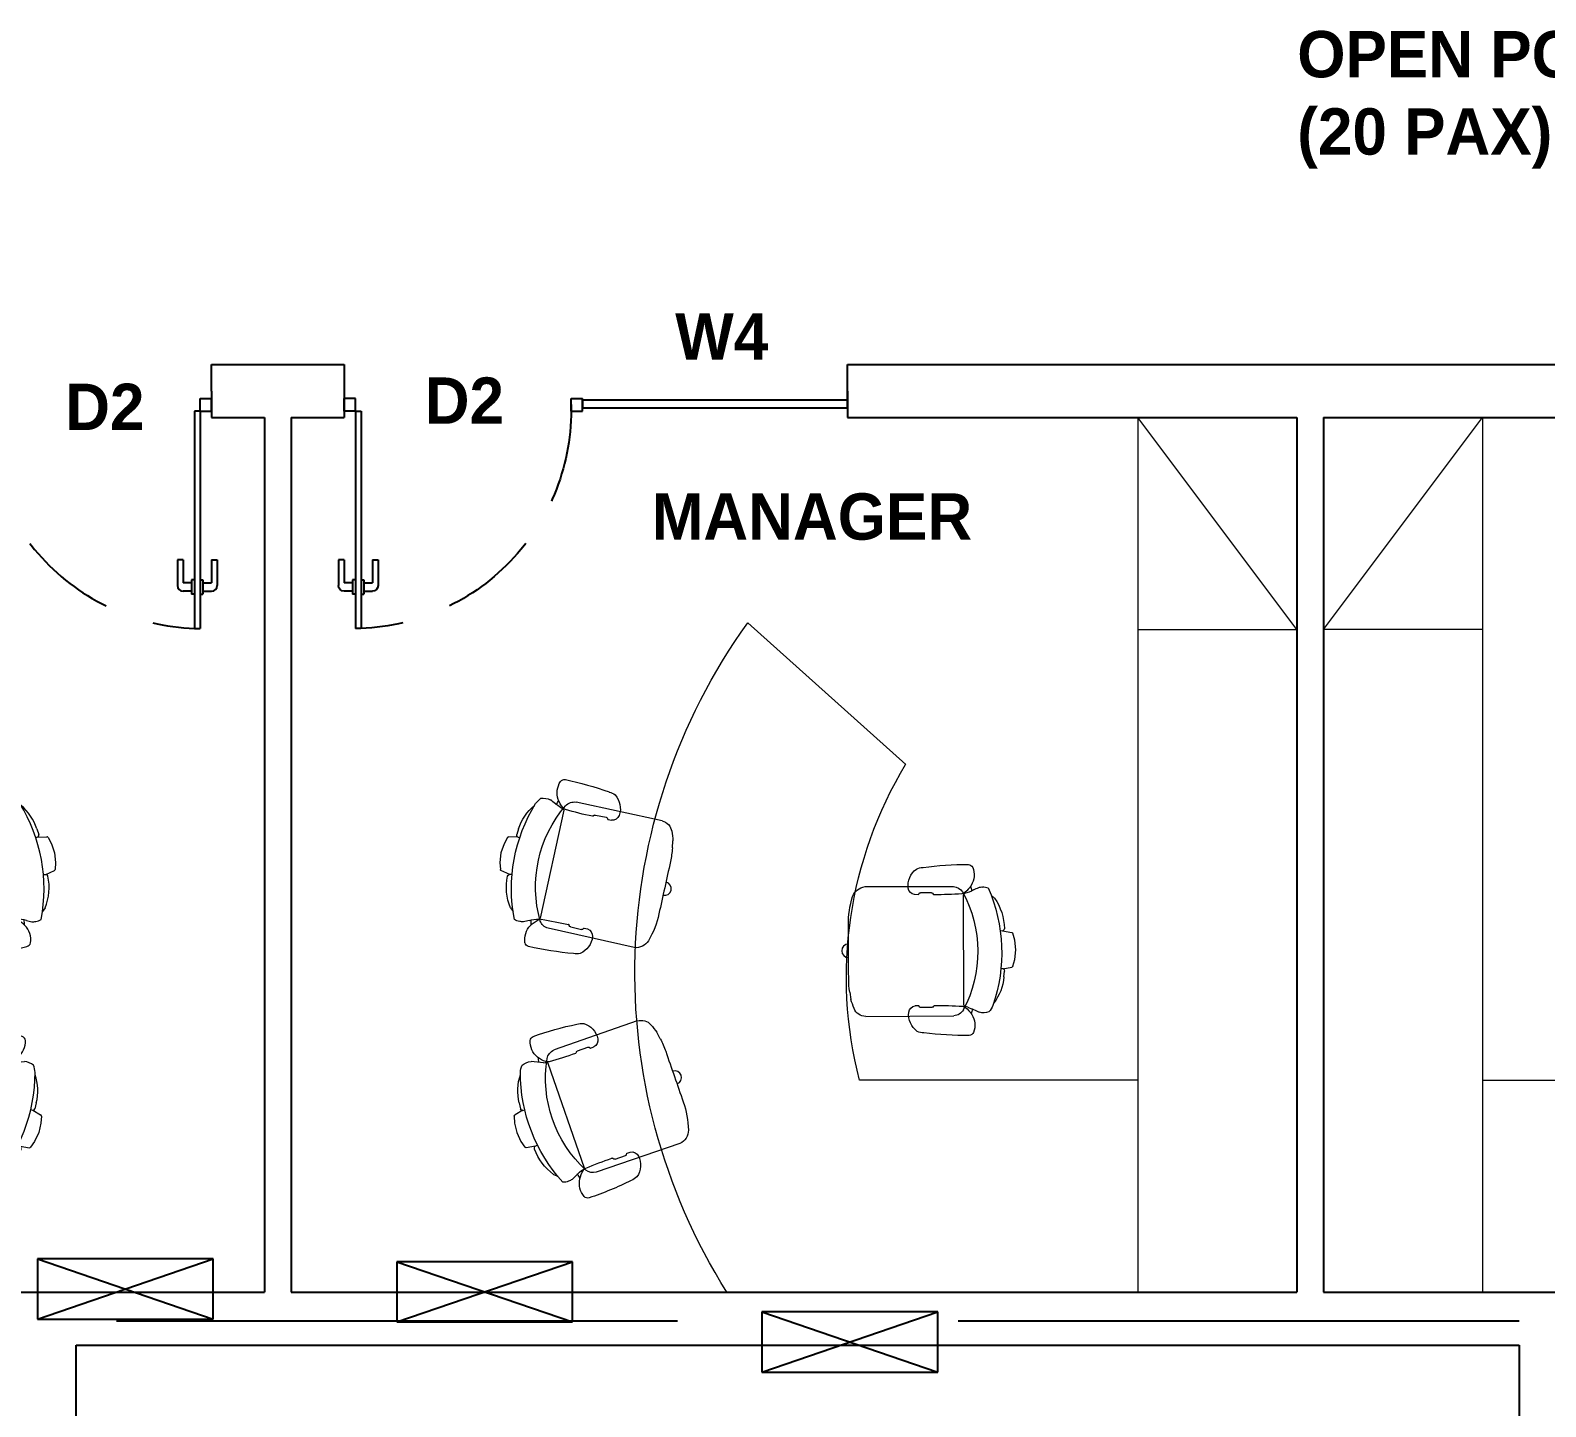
# Model space of a CAD drawing. Header units: inches. Extents: x 482566 to 494966, y -26460 to -22226.
# Drawn here: x 484834.4 to 485091.6, y -24226 to -23992.3 of the extents above; entities that cross this region are included whole.
import ezdxf

# ---------------------------------------------------------------- set-up
doc = ezdxf.new("R2010")
doc.units = ezdxf.units.IN
doc.header["$LTSCALE"] = 15
doc.header["$MEASUREMENT"] = 0
for name, pattern in [('DASHED', [0.75, 0.5, -0.25]), ('HIDDEN2', [0.1875, 0.125, -0.0625]), ('TRATTEGGIATA2', [9.525, 6.35, -3.175])]:
    doc.linetypes.add(name, pattern=pattern)
doc.layers.add('A-furniture', color=50, linetype='Continuous', lineweight=9)
doc.layers.add('I-ANNO-TEXT', color=7, linetype='Continuous', lineweight=18)
for name, color, linetype in [('GLAZING', 4, 'Continuous'), ('I-WALL-IN', 3, 'Continuous'), ('SUI GAS LINE', 30, 'TRATTEGGIATA2')]:
    doc.layers.add(name, color=color, linetype=linetype)
doc.styles.add('MICRO', font='')
doc.styles.get('MICRO').set_extended_font_data('MicrogrammaSSi', bold=True)

# ---------------------------------------------------------------- blocks, each defined once
blk = doc.blocks.new('A$C6A0E07C9')
at = {"layer": 'A-furniture'}
for p, q in [((-0.2138, 0.2718), (0.1182, 0.2876)), ((-0.0121, 0.2424), (-0.025, 0.2422)), ((-0.0115, 0.2426), (-0.0121, 0.2424)), ((-0.0112, 0.2428), (-0.0115, 0.2426)), ((-0.0079, 0.2484), (-0.0112, 0.2428)), ((0.0377, 0.2515), (-0.0033, 0.2499)), ((0.0418, 0.2505), (0.045, 0.2473)), ((0.045, 0.2473), (0.0464, 0.2461)), ((0.0464, 0.2461), (0.0478, 0.2453)), ((0.0478, 0.2453), (0.0485, 0.2451)), ((0.1585, 0.2497), (0.1792, -0.1667)), ((-0.2691, 0.1773), (-0.2664, 0.2046)), ((0.3146, 0.1213), (0.3056, 0.1197)), ((0.3131, 0.1211), (0.3466, 0.116)), ((0.3152, 0.1516), (0.3188, 0.1294)), ((0.3514, 0.1128), (0.36, 0.0876)), ((0.36, 0.0876), (0.3659, 0.0513)), ((-0.2907, 0.0196), (-0.2893, 0.0294)), ((-0.2883, 0.01), (-0.2907, 0.0196)), ((-0.2893, 0.0294), (-0.2841, 0.0379)), ((-0.2824, 0.002), (-0.2883, 0.01)), ((-0.2841, 0.0379), (-0.2762, 0.0438)), ((-0.2739, -0.003), (-0.2824, 0.002)), ((-0.2762, 0.0438), (-0.2666, 0.0462)), ((0.3636, 0.0146), (0.3576, -0.0113)), ((0.3659, 0.0513), (0.3636, 0.0146)), ((-0.2641, -0.0045), (-0.2739, -0.003)), ((0.3108, -0.0224), (0.3218, -0.0234)), ((0.3197, -0.023), (0.3546, -0.0146)), ((0.3546, -0.0146), (0.3564, -0.0132)), ((0.3564, -0.0132), (0.3576, -0.0113)), ((0.2962, -0.1472), (0.2839, -0.1595)), ((-0.1895, -0.2174), (0.1433, -0.1996)), ((0.0087, -0.176), (-0.0042, -0.1772)), ((0.0094, -0.1763), (0.0087, -0.176)), ((0.0097, -0.1764), (0.0094, -0.1763)), ((0.0135, -0.1816), (0.0097, -0.1764)), ((0.0591, -0.1802), (0.0183, -0.1827)), ((0.0631, -0.1788), (0.066, -0.1753)), ((0.066, -0.1753), (0.0673, -0.174)), ((0.0673, -0.174), (0.0686, -0.173)), ((0.0686, -0.173), (0.0692, -0.1728))]:
    blk.add_line(p, q, dxfattribs=at)
for centre, radius, start, end in [((0.0065, 0.2825), 0.0635, 94.0792, 117.5938), ((0.2241, -0.8917), 1.2574, 92.3594, 100.1757), ((0.1721, 0.3454), 0.0192, 28.1256, 89.2436), ((0.1209, 0.3234), 0.0749, 330.3794, 24.513), ((0.0274, 0.2777), 0.0792, 129.4999, 189.1152), ((0.117, 0.2414), 0.0463, 34.0902, 88.4441), ((0.1077, 0.3263), 0.0879, 309.6726, 333.0223), ((0.5941, -0.0351), 0.8932, 162.1203, 164.4323), ((-0.21, 0.2233), 0.0487, 94.526, 161.0109), ((-0.0222, 0.2712), 0.0292, 192.0047, 264.4409), ((-0.0038, 0.2437), 0.00623, 84.8455, 131.3174), ((0.0374, 0.2414), 0.0101, 64.5281, 88.6391), ((0.0007, 1.5534), 1.3091, 272.0899, 276.676), ((0.1493, 0.274), 0.0211, 279.8693, 313.3434), ((-0.2488, 0.0248), 0.4712, 334.5973, 30.9732), ((0.1704, 0.2449), 0.0129, 130.1366, 158.0173), ((0.1866, 0.1808), 0.0779, 100.0525, 108.2672), ((-1.1254, 2.7931), 2.8487, 297.1157, 298.0695), ((-0.9196, -0.0126), 1.143, 14.0931, 15.0056), ((0.2336, 0.2226), 0.0597, 72.5282, 107.7011), ((0.1951, 0.2221), 0.0806, 25.5198, 45.5387), ((-0.3014, 0.0263), 0.6141, 339.6108, 22.0467), ((0.1276, 0.1249), 0.1894, 8.0925, 40.8276), ((0.1816, 0.1421), 0.4521, 175.5289, 182.0991), ((72.2191, 3.6268), 72.5738, 182.765274, 182.924882), ((0.31, 0.1288), 0.0088, 301.088, 3.1667), ((0.3467, 0.1108), 0.00513, 22.8184, 91.0076), ((0.1162, -0.0378), 0.2107, 328.6962, 1.8079), ((0.3177, -0.0315), 0.00903, 2.1237, 63.3709), ((0.0809, -0.0616), 0.3414, 182.481, 200.7553), ((0.1515, -1.4793), 1.3091, 89.0174, 93.6036), ((0.1724, -0.1915), 0.0211, 52.3501, 85.8241), ((0.197, -0.1553), 0.0211, 212.6602, 229.0352), ((0.1633, -0.2919), 0.1223, 63.0548, 80.6357), ((-0.1856, -0.1603), 0.0572, 202.8821, 266.1169), ((0.0516, -0.2073), 0.0792, 176.5782, 236.1936), ((0.0015, -0.2058), 0.0292, 101.2525, 173.6887), ((0.0171, -0.1766), 0.00623, 234.376, 280.848), ((0.0579, -0.1702), 0.0101, 277.0543, 301.1654), ((0.138, -0.155), 0.0449, 276.7939, 330.1521), ((0.1362, -0.2476), 0.0879, 32.6712, 56.0209), ((-0.9196, -0.0126), 1.143, 350.6964, 351.6126), ((0.1491, -0.2435), 0.0749, 341.1805, 35.314), ((0.3239, 0.0551), 0.2601, 246.1539, 250.8174), ((0.249, -0.1528), 0.0392, 254.2998, 275.9911), ((0.2537, -0.1401), 0.0518, 269.3553, 293.3788), ((0.0312, -0.2142), 0.0635, 248.0997, 271.6142), ((0.1312, 0.9758), 1.2574, 265.5178, 273.334), ((0.2022, -0.2604), 0.0192, 276.4498, 337.5679)]:
    blk.add_arc(centre, radius, start, end, dxfattribs=at)
blk = doc.blocks.new('*U164')
at = {"layer": 'A-furniture'}
for p, q in [((2.5, -0.6), (2.5, 0)), ((3.3, -0.6), (0, -0.6)), ((0.8, -0.6), (0.8, -1.65)), ((1.9915, -1.4758), (2.5254, -2.0716))]:
    blk.add_line(p, q, dxfattribs=at)
at = {"layer": 'A-furniture', "linetype": 'HIDDEN2'}
blk.add_line((2.5, 0), (3.3, -0.6), dxfattribs=at)
at = {"layer": 'A-furniture'}
for centre, radius, start, end in [((1.1885, -0.1453), 1.5541, 255.5214, 301.111), ((1.2039, -0.2339), 2.2635, 237.868, 305.7215)]:
    blk.add_arc(centre, radius, start, end, dxfattribs=at)
for p, rotation in [((1.3234, -1.428), 86.85652716130764), ((0.6913, -2.5849), 248.0226334994808), ((1.5459, -2.6506), 279.5773348211345)]:
    blk.add_blockref('A$C6A0E07C9', p, dxfattribs=dict(at, rotation=rotation))
blk = doc.blocks.new('glass doors- 900')
for p, q in [((387080.9, -15045.5), (387080.9, -14224.6)), ((387102.3, -15045.5), (387102.3, -14226.3)), ((387016.6, -14483.4), (387016.6, -14387)), ((387070.1, -14365.5), (387038, -14365.5)), ((387038, -14483.4), (387038, -14397.7)), ((387070.1, -14397.7), (387038, -14397.7)), ((387080.9, -14354.8), (387070.1, -14354.8)), ((387070.1, -14408.4), (387070.1, -14354.8)), ((387102.3, -14354.8), (387113, -14354.8)), ((387113, -14408.4), (387113, -14354.8)), ((387113, -14365.5), (387145.1, -14365.5)), ((387113, -14397.7), (387145.1, -14397.7)), ((387145.1, -14483.4), (387145.1, -14397.7)), ((387166.6, -14483.4), (387166.6, -14387)), ((387080.9, -14408.4), (387070.1, -14408.4)), ((387102.3, -14408.4), (387113, -14408.4)), ((387038, -14483.4), (387016.6, -14483.4)), ((387145.1, -14483.4), (387166.6, -14483.4)), ((387038, -15045.5), (387038, -15092.6)), ((387080.9, -15045.5), (387038, -15045.5)), ((387080.9, -15092.6), (387038, -15092.6)), ((387080.9, -15045.5), (387080.9, -15092.6)), ((387080.9, -15045.5), (387080.9, -15092.6)), ((387080.9, -15045.5), (387102.3, -15045.5)), ((387895.1, -15045.5), (387895.1, -15092.6)), ((387895.1, -15045.5), (387895.1, -15092.6)), ((387895.1, -15045.5), (387895.1, -15045.5)), ((387895.1, -15045.5), (387938, -15045.5)), ((387895.1, -15092.6), (387938, -15092.6)), ((387938, -15045.5), (387938, -15092.6))]:
    blk.add_line(p, q)
at = {"linetype": 'DASHED', "ltscale": 50}
blk.add_arc((387070.1, -15049.8), 825.3, 358.6028, 89.255, dxfattribs=at)
for centre, start, end in [((387038, -14387), 90, 180), ((387145.1, -14387), 0, 90)]:
    blk.add_arc(centre, 21.4, start, end)

msp = doc.modelspace()

# ---------------------------------------------------------------- linework, layer by layer
at = {"ltscale": 3}
for p, q in [((484865.43, -24200.89), (484835.57, -24200.89)), ((484835.57, -24200.89), (484835.57, -24211.11)), ((484835.57, -24211.11), (484865.43, -24200.89)), ((484865.43, -24200.89), (484835.57, -24200.89)), ((484835.57, -24200.89), (484865.43, -24211.11)), ((484865.43, -24211.11), (484865.43, -24200.89)), ((484926.43, -24201.39), (484896.57, -24201.39)), ((484896.57, -24201.39), (484896.57, -24211.61)), ((484896.57, -24211.61), (484926.43, -24201.39)), ((484926.43, -24201.39), (484896.57, -24201.39)), ((484896.57, -24201.39), (484926.43, -24211.61)), ((484926.43, -24211.61), (484926.43, -24201.39)), ((484988.43, -24209.89), (484958.57, -24209.89)), ((484958.57, -24209.89), (484958.57, -24220.11)), ((484958.57, -24220.11), (484988.43, -24209.89)), ((484988.43, -24209.89), (484958.57, -24209.89)), ((484958.57, -24209.89), (484988.43, -24220.11)), ((484988.43, -24220.11), (484988.43, -24209.89)), ((484835.57, -24211.11), (484865.43, -24211.11)), ((484896.57, -24211.61), (484926.43, -24211.61)), ((484958.57, -24220.11), (484988.43, -24220.11))]:
    msp.add_line(p, q, dxfattribs=at)
at = {"layer": 'GLAZING', "elevation": 6.93}
for points in [[(484973.12, -24055.09), (484928.12, -24055.09)], [(484928.12, -24055.09), (484928.12, -24056.44)], [(484973.12, -24056.44), (484928.12, -24056.44)]]:
    msp.add_lwpolyline(points, dxfattribs=at)
at = {"layer": 'I-WALL-IN'}
for p, q in [((484865.12, -24053.55, 6.93), (484865.12, -24049.05, 6.93)), ((484865.12, -24049.05, 6.93), (484887.62, -24049.05, 6.93)), ((484887.62, -24049.05, 6.93), (484887.62, -24056.94, 6.93)), ((484973.12, -24056.44, 6.93), (484973.12, -24049.05, 6.93)), ((485049.39, -24049.05, 6.93), (485053.89, -24049.05, 6.93)), ((484865.12, -24053.55, 6.93), (484865.12, -24058.05, 6.93)), ((484887.62, -24053.55, 6.93), (484887.62, -24058.05, 6.93)), ((484874.12, -24215.55, 6.93), (484878.62, -24215.55, 6.93)), ((485049.39, -24215.55, 6.93), (485053.89, -24215.55, 6.93)), ((485087.14, -24215.55, 6.93), (485087.14, -24360.22, 6.93))]:
    msp.add_line(p, q, dxfattribs=at)
at = {"layer": 'I-WALL-IN', "elevation": 6.93}
for points in [[(484865.12, -24049.05), (484874.12, -24049.05)], [(484878.62, -24049.05), (484887.62, -24049.05)], [(484973.12, -24049.05), (485049.39, -24049.05)], [(485053.89, -24049.05), (485130.15, -24049.05)], [(484973.12, -24053.55), (484973.12, -24058.05)], [(484865.12, -24058.05), (484874.12, -24058.05)], [(484874.12, -24058.05), (484874.12, -24206.55)], [(484878.62, -24058.05), (484887.62, -24058.05)], [(484878.62, -24058.05), (484878.62, -24206.55)], [(484973.12, -24058.05), (485049.39, -24058.05)], [(485049.39, -24058.05), (485049.39, -24206.55)], [(485053.89, -24058.05), (485130.15, -24058.05)], [(485053.89, -24058.05), (485053.89, -24206.55)], [(484703.35, -24206.55), (484874.12, -24206.55)], [(484878.62, -24206.55), (485049.39, -24206.55)], [(485053.89, -24206.55), (485224.65, -24206.55)], [(484842.15, -24215.55), (484874.12, -24215.55)], [(484842.15, -24355.72), (484842.15, -24215.55)], [(484878.62, -24215.55), (485049.39, -24215.55)], [(485053.89, -24215.55), (485087.14, -24215.55)], [(485053.89, -24215.55), (485087.14, -24215.55)]]:
    msp.add_lwpolyline(points, dxfattribs=at)
at = {"layer": 'SUI GAS LINE'}
msp.add_line((485230, -24211.5), (484502, -24211.5), dxfattribs=at)

# ---------------------------------------------------------------- block references
at = {"yscale": 44.99999999999999, "zscale": 44.99999999999999}
for p, xscale, rotation in [((484703.35, -24206.55, 6.93), 44.99999999999999, 90), ((485049.39, -24206.55, 6.93), -44.99999999999999, 270), ((485053.89, -24206.55, 6.93), 44.99999999999999, 90)]:
    msp.add_blockref('*U164', p, dxfattribs=dict(at, xscale=xscale, rotation=rotation))
at = {"layer": 'GLAZING', "rotation": 180}
for p, xscale, yscale, zscale in [((502281.83, -24733.98, 6.93), 0.04500000025145709, 0.04500000025145709, 0.04500000025145709), ((467470.91, -24733.98, 6.93), -0.04500000025145709, 0.04499999998952262, 0.04499999999999744)]:
    msp.add_blockref('glass doors- 900', p, dxfattribs=dict(at, xscale=xscale, yscale=yscale, zscale=zscale))

# ---------------------------------------------------------------- texts
at = {"layer": 'I-ANNO-TEXT', "char_height": 7.875, "attachment_point": 1, "style": 'MICRO'}
for s, width, insert in [('{\\fBahnschrift Light|b1|i0|c0|p34;OPEN POOL\\P(20 PAX)}', 2474.1483, (485049.46, -23992.4, 6.93)), ('{\\fBahnschrift Light|b1|i0|c0|p34;W4}', 7.4099, (484943.85, -24040.34, 6.93)), ('{\\fBahnschrift Light|b1|i0|c0|p34;D2}', 7.4099, (484840.28, -24052.29, 6.93)), ('{\\fBahnschrift Light|b1|i0|c0|p34;D2}', 7.4099, (484901.32, -24051.23, 6.93)), ('{\\fBahnschrift Light|b1|i0|c0|p34;MANAGER }', 7.4099, (484939.86, -24070.91, 6.93))]:
    msp.add_mtext_dynamic_manual_height_columns(s, width=width, gutter_width=1.5, heights=[0], dxfattribs=dict(at, insert=insert))

doc.saveas('drawing.dxf')
